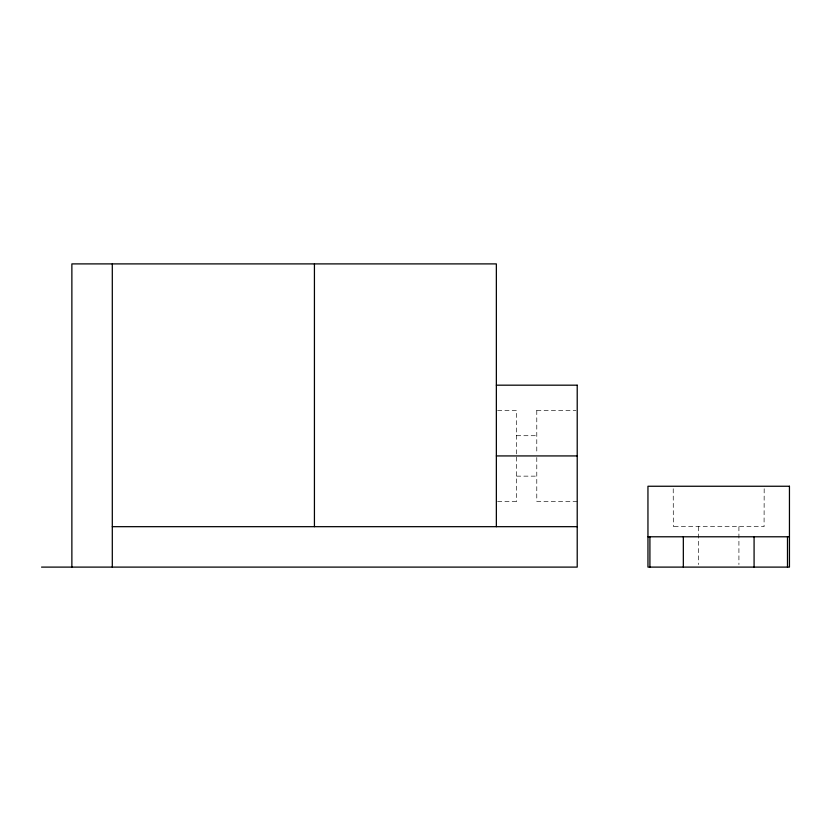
<?xml version="1.0" encoding="UTF-8"?>
<svg xmlns="http://www.w3.org/2000/svg" width="831" height="831" viewBox="0 0 831 831"><rect width="100%" height="100%" fill="white"/><g stroke="black" fill="none" stroke-linecap="round" stroke-linejoin="round"><path stroke-width="0.62" stroke-dasharray="4.16 3.12" d="M764.177 488.773L764.073 526.677L673.224 526.677M536.784 410.556L575.945 410.452M497.613 410.452L516.57 410.452L516.57 455.928M516.57 435.714L536.784 435.714M516.57 476.142L536.784 476.142M497.613 501.405L516.57 501.405M577.213 501.405L536.784 501.301L536.784 455.928M673.224 488.773L673.328 526.677M738.915 526.677L738.915 564.571M698.487 526.677L698.487 564.571M536.784 410.472L536.784 453.051M516.57 457.029L516.57 501.373"/><path stroke-width="1.25" d="M496.356 385.179L577.213 385.179M496.356 455.928L577.213 455.928M112.299 526.677L577.213 526.677M647.972 536.784L789.44 536.784M41.55 567.106L577.213 567.106L577.213 385.231M787.487 536.784L787.487 567.106M754.081 536.784L754.081 567.106M683.331 536.784L683.331 567.106M649.915 536.784L649.915 567.106M496.356 526.677L496.356 263.894L71.871 263.894L71.871 567.106M314.43 263.894L314.43 526.677M112.299 263.894L112.299 567.106M789.45 486.249L647.951 486.249L647.962 567.106L789.45 567.106L789.45 486.249"/></g></svg>
